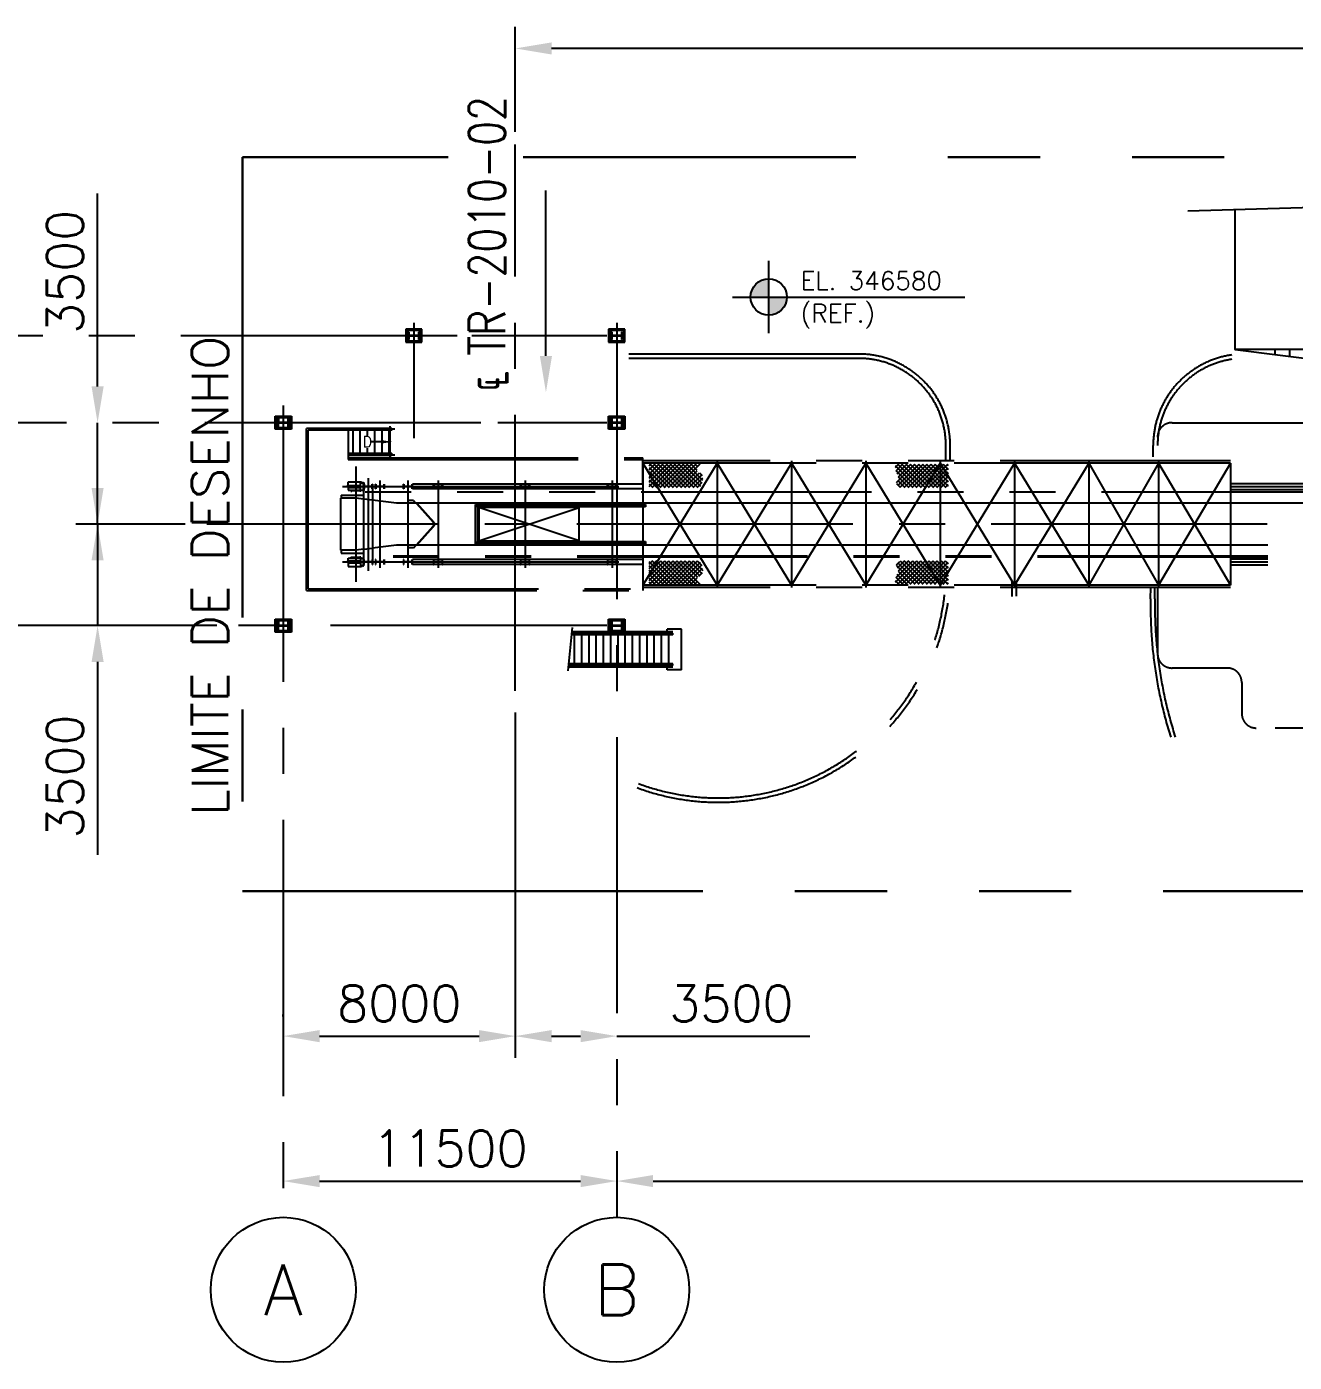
# Model space of a CAD drawing. Header units: millimetres. Extents: x 0 to 42050, y 0 to 29700.
# Drawn here: x 27053 to 31424, y 18784 to 23391 of the extents above; entities that cross this region are included whole.
import ezdxf
from ezdxf.enums import TextEntityAlignment as Align

# ---------------------------------------------------------------- set-up
doc = ezdxf.new("R2010")
doc.units = ezdxf.units.MM
doc.header["$LTSCALE"] = 50
for name, pattern in [('CENTER2', [28.575, 19.05, -3.175, 3.175, -3.175]), ('HIDDEN2', [4.7625, 3.175, -1.5875]), ('PHANTOM', [63.5, 31.75, -6.35, 6.35, -6.35, 6.35, -6.35]), ('PHANTOM2', [31.75, 15.875, -3.175, 3.175, -3.175, 3.175, -3.175])]:
    doc.linetypes.add(name, pattern=pattern)
for name, color, linetype in [('COTA', 7, 'Continuous'), ('EXISTENTE', 8, 'PHANTOM2'), ('ML1', 8, 'Continuous'), ('R140', 4, 'Continuous'), ('TC1', 8, 'CENTER2'), ('TDM', 2, 'Continuous'), ('TL3', 3, 'Continuous'), ('TR', 7, 'Continuous'), ('TR100', 3, 'Continuous'), ('TR120', 3, 'Continuous'), ('TR140', 4, 'Continuous')]:
    doc.layers.add(name, color=color, linetype=linetype)
doc.layers.add('HIDDEN', color=8, linetype='HIDDEN2', transparency=0.4)
doc.layers.add('TLM', color=1, linetype='PHANTOM', lineweight=30)
doc.styles.add('R100', font='simplex.shx', dxfattribs={"height": 25})
doc.styles.add('TR100', font='simplex.shx')
doc.styles.add('TR120', font='simplex.shx', dxfattribs={"height": 3})
doc.styles.add('TR140', font='simplex.shx', dxfattribs={"height": 3.5})
doc.dimstyles.new('SEG-S-50x500', dxfattribs={"dimscale": 50, "dimtxt": 2.5, "dimasz": 2.5, "dimexe": 1.5, "dimexo": 1.5, "dimgap": 1, "dimtad": 1, "dimdec": 0, "dimlfac": 10, "dimtxsty": 'TR100', "dimcen": 2.5, "dimclrd": 256, "dimclre": 256, "dimclrt": 3, "dimadec": 0, "dimazin": 0, "dimtfac": 1, "dimtdec": 0, "dimtmove": 0, "dimatfit": 3, "dimfxl": 0, "dimarcsym": 0})
pattern_1 = [(45, (-67578.829, -3999.764), (-7.0710678, 7.0710678), []), (135, (-67578.829, -3999.764), (-7.0710678, -7.0710678), [])]
pattern_2 = [(45, (-67259.917, -3999.764), (-7.0710678, 7.0710678), []), (135, (-67259.917, -3999.764), (-7.0710678, -7.0710678), [])]

# ---------------------------------------------------------------- blocks, each defined once
blk = doc.blocks.new('*D27')
at = {"layer": 'Defpoints', "color": 0}
for p in [(55073.2, 23112.1), (55073.2, 22749), (64552.5, 21684.8)]:
    blk.add_point(p, dxfattribs=at)
at = {"layer": 'TDM', "lineweight": -2}
for p, q in [((55073.2, 22824), (55073.2, 23187.1)), ((64552.5, 21759.8), (64552.5, 23187.1)), ((64427.5, 23112.1), (55198.2, 23112.1))]:
    blk.add_line(p, q, dxfattribs=at)
at = {"layer": 'TDM'}
for points in [[(55198.2, 23132.9), (55198.2, 23091.3), (55073.2, 23112.1)], [(64427.5, 23132.9), (64427.5, 23091.3), (64552.5, 23112.1)]]:
    blk.add_solid(points, dxfattribs=at)
at = {"layer": 'TDM', "color": 3, "insert": (59812.9, 23224.6), "char_height": 125, "attachment_point": 5, "style": 'TR100'}
blk.add_mtext('PT a PT = 94793', dxfattribs=at)
blk = doc.blocks.new('*D30')
at = {"layer": 'Defpoints', "color": 0}
for p in [(54009.6, 21471.2), (53632.7, 21121.2), (53632.7, 21121.2)]:
    blk.add_point(p, dxfattribs=at)
at = {"layer": 'TDM', "lineweight": -2}
for p, q in [((53632.7, 21596.2), (53632.7, 21721.2)), ((53934.6, 21471.2), (53557.7, 21471.2)), ((53632.7, 21471.2), (53632.7, 21121.2)), ((53632.7, 20996.2), (53632.7, 20330.8))]:
    blk.add_line(p, q, dxfattribs=at)
at = {"layer": 'TDM'}
for points in [[(53611.9, 21596.2), (53653.6, 21596.2), (53632.7, 21471.2)], [(53611.9, 20996.2), (53653.6, 20996.2), (53632.7, 21121.2)]]:
    blk.add_solid(points, dxfattribs=at)
at = {"layer": 'TDM', "color": 3, "insert": (53520.2, 20601), "char_height": 125, "attachment_point": 5, "rotation": 90, "style": 'TR100'}
blk.add_mtext('3500', dxfattribs=at)
blk = doc.blocks.new('*D31')
at = {"layer": 'Defpoints', "color": 0}
for p in [(53632.7, 21821.2), (53632.7, 21821.2), (54009.6, 21471.2)]:
    blk.add_point(p, dxfattribs=at)
at = {"layer": 'TDM', "lineweight": -2}
for p, q in [((53632.7, 21946.2), (53632.7, 22611.7)), ((53632.7, 21471.2), (53632.7, 21821.2)), ((53934.6, 21471.2), (53557.7, 21471.2)), ((53632.7, 21346.2), (53632.7, 21221.2))]:
    blk.add_line(p, q, dxfattribs=at)
at = {"layer": 'TDM'}
for points in [[(53611.9, 21946.2), (53653.6, 21946.2), (53632.7, 21821.2)], [(53611.9, 21346.2), (53653.6, 21346.2), (53632.7, 21471.2)]]:
    blk.add_solid(points, dxfattribs=at)
at = {"layer": 'TDM', "color": 3, "insert": (53520.2, 22341.5), "char_height": 125, "attachment_point": 5, "rotation": 90, "style": 'TR100'}
blk.add_mtext('3500', dxfattribs=at)
blk = doc.blocks.new('INDICACAO_EIXO')
at = {"layer": 'TL3'}
blk.add_circle((0, 0), 5, dxfattribs=at)
blk = doc.blocks.new('*D32')
at = {"layer": 'Defpoints', "color": 0}
for p in [(54273.2, 19205.4), (55423.2, 19205.4), (55423.2, 19205.4)]:
    blk.add_point(p, dxfattribs=at)
at = {"layer": 'TDM', "lineweight": -2}
blk.add_line((54398.2, 19205.4), (55298.2, 19205.4), dxfattribs=at)
at = {"layer": 'TDM'}
for points in [[(54398.2, 19226.2), (54398.2, 19184.5), (54273.2, 19205.4)], [(55298.2, 19226.2), (55298.2, 19184.5), (55423.2, 19205.4)]]:
    blk.add_solid(points, dxfattribs=at)
at = {"layer": 'TDM', "color": 3, "insert": (54848.2, 19317.9), "char_height": 125, "attachment_point": 5, "style": 'TR100'}
blk.add_mtext('11500', dxfattribs=at)
blk = doc.blocks.new('*D33')
at = {"layer": 'Defpoints', "color": 0}
for p in [(55073.2, 20896.3), (54273.2, 19698.5), (55073.2, 19705.4)]:
    blk.add_point(p, dxfattribs=at)
at = {"layer": 'TDM', "lineweight": -2}
for p, q in [((55073.2, 20821.3), (55073.2, 19630.4)), ((54273.2, 19773.5), (54273.2, 19780.4)), ((54398.2, 19705.4), (54948.2, 19705.4))]:
    blk.add_line(p, q, dxfattribs=at)
at = {"layer": 'TDM'}
for points in [[(54398.2, 19726.2), (54398.2, 19684.5), (54273.2, 19705.4)], [(54948.2, 19726.2), (54948.2, 19684.5), (55073.2, 19705.4)]]:
    blk.add_solid(points, dxfattribs=at)
at = {"layer": 'TDM', "color": 3, "insert": (54673.2, 19817.9), "char_height": 125, "attachment_point": 5, "style": 'TR100'}
blk.add_mtext('8000', dxfattribs=at)
blk = doc.blocks.new('*D34')
at = {"layer": 'Defpoints', "color": 0}
for p in [(55073.2, 20896.3), (55423.2, 19705.4), (55423.2, 19705.4)]:
    blk.add_point(p, dxfattribs=at)
at = {"layer": 'TDM', "lineweight": -2}
for p, q in [((55073.2, 20821.3), (55073.2, 19630.4)), ((55198.2, 19705.4), (55298.2, 19705.4)), ((55423.2, 19705.4), (56088.7, 19705.4))]:
    blk.add_line(p, q, dxfattribs=at)
at = {"layer": 'TDM'}
for points in [[(55198.2, 19726.2), (55198.2, 19684.5), (55073.2, 19705.4)], [(55298.2, 19726.2), (55298.2, 19684.5), (55423.2, 19705.4)]]:
    blk.add_solid(points, dxfattribs=at)
at = {"layer": 'TDM', "color": 3, "insert": (55818.4, 19817.9), "char_height": 125, "attachment_point": 5, "style": 'TR100'}
blk.add_mtext('3500', dxfattribs=at)
blk = doc.blocks.new('*D42')
at = {"layer": 'Defpoints', "color": 0}
for p in [(55423.2, 19205.4), (63762.5, 19205.4), (63762.5, 19205.4)]:
    blk.add_point(p, dxfattribs=at)
at = {"layer": 'TDM', "lineweight": -2}
blk.add_line((55548.2, 19205.4), (63637.5, 19205.4), dxfattribs=at)
at = {"layer": 'TDM'}
for points in [[(55548.2, 19226.2), (55548.2, 19184.5), (55423.2, 19205.4)], [(63637.5, 19226.2), (63637.5, 19184.5), (63762.5, 19205.4)]]:
    blk.add_solid(points, dxfattribs=at)
at = {"layer": 'TDM', "color": 3, "insert": (59592.9, 19317.9), "char_height": 125, "attachment_point": 5, "style": 'TR100'}
blk.add_mtext('83393', dxfattribs=at)
blk = doc.blocks.new('A$C8ff1fb60')
at = {"layer": 'HIDDEN'}
h = blk.add_hatch(dxfattribs=at)
h.set_pattern_fill('ANSI37', color=256, scale=80, style=0)
h.set_pattern_definition(pattern_2)
edge = h.paths.add_edge_path()
edge.add_line((-7549.83, 1929.94), (-7549.83, 1849.94))
edge.add_line((-7549.83, 1849.94), (-7374.32, 1849.94))
edge.add_spline(control_points=[(-7374.32, 1849.94), (-7370.78, 1857.62), (-7364.58, 1871.04), (-7363.67, 1896.35), (-7393.75, 1907.95), (-7378.97, 1922.49), (-7371.39, 1929.94)], knot_values=[0, 0, 0, 0, 256.4775831, 448.4041649, 681.864493, 927.503158, 927.503158, 927.503158, 927.503158], degree=3, periodic=0)
edge.add_line((-7371.39, 1929.94), (-7549.83, 1929.94))
h = blk.add_hatch(dxfattribs=at)
h.set_pattern_fill('ANSI37', color=256, scale=80, style=0)
h.set_pattern_definition(pattern_1)
edge = h.paths.add_edge_path()
edge.add_line((-6517.99, 1849.94), (-6517.99, 1929.94))
edge.add_line((-6517.99, 1929.94), (-6701.13, 1929.94))
edge.add_spline(control_points=[(-6701.13, 1929.94), (-6700.11, 1918.71), (-6698.6, 1902.24), (-6685.28, 1880.76), (-6703.16, 1862.85), (-6689.22, 1854.45), (-6681.73, 1849.94)], knot_values=[0, 0, 0, 0, 340.7472159, 499.9375136, 679.9922539, 889.0417282, 889.0417282, 889.0417282, 889.0417282], degree=3, periodic=0)
edge.add_line((-6681.73, 1849.94), (-6517.99, 1849.94))
h = blk.add_hatch(dxfattribs=at)
h.set_pattern_fill('ANSI37', color=256, scale=80, style=0)
h.set_pattern_definition(pattern_2)
edge = h.paths.add_edge_path()
edge.add_line((-7549.83, 1517.14), (-7549.83, 1597.14))
edge.add_line((-7549.83, 1597.14), (-7374.32, 1597.14))
edge.add_spline(control_points=[(-7374.32, 1597.14), (-7370.78, 1589.46), (-7364.58, 1576.04), (-7363.67, 1550.72), (-7393.75, 1539.12), (-7378.97, 1524.59), (-7371.39, 1517.14)], knot_values=[0, 0, 0, 0, 256.4775831, 448.4041649, 681.864493, 927.503158, 927.503158, 927.503158, 927.503158], degree=3, periodic=0)
edge.add_line((-7371.39, 1517.14), (-7549.83, 1517.14))
h = blk.add_hatch(dxfattribs=at)
h.set_pattern_fill('ANSI37', color=256, scale=80, style=0)
h.set_pattern_definition(pattern_1)
edge = h.paths.add_edge_path()
edge.add_line((-6517.99, 1517.14), (-6701.13, 1517.14))
edge.add_spline(control_points=[(-6701.13, 1517.14), (-6700.11, 1528.36), (-6698.6, 1544.84), (-6685.28, 1566.31), (-6703.16, 1584.23), (-6689.22, 1592.63), (-6681.73, 1597.14)], knot_values=[0, 0, 0, 0, 340.7472159, 499.9375136, 679.9922539, 889.0417282, 889.0417282, 889.0417282, 889.0417282], degree=3, periodic=0)
edge.add_line((-6681.73, 1597.14), (-6517.99, 1597.14))
edge.add_line((-6517.99, 1597.14), (-6517.99, 1517.14))
at = {"layer": 'TDM'}
h = blk.add_hatch(color=256, dxfattribs=at)
h.paths.add_polyline_path([(-7137.31, 2569.6, 0.4142136), (-7199.81, 2507.1), (-7137.31, 2507.1)])
h.paths.add_polyline_path([(-7074.81, 2507.1), (-7137.31, 2507.1), (-7137.31, 2444.6, 0.4142136)])
for p, q in [((-5545.15, 1853.54), (-4782.03, 1853.54)), ((-5545.15, 1593.54), (-5416.51, 1593.54)), ((-7814.82, 1367.28), (-7830.23, 1217.27))]:
    blk.add_line(p, q)
at = {"layer": 'COTA'}
blk.add_line((-8467.33, 2007.53), (-8508.16, 2007.53), dxfattribs=at)
blk.add_solid([(-8467.33, 2012.74), (-8467.33, 2002.32), (-8436.08, 2007.53)], dxfattribs=at)
at = {"layer": 'EXISTENTE'}
for p, q in [((-5691.85, 2804.62), (-4786, 2831.51)), ((-5528.81, 2326.47), (-5528.81, 2809.46)), ((-8384.29, 2391.04), (-8389.29, 2396.04)), ((-8333.29, 2396.04), (-8338.29, 2391.04)), ((-7684.29, 2391.04), (-7689.29, 2396.04)), ((-7633.29, 2396.04), (-7638.29, 2391.04)), ((-8384.29, 2356.04), (-8389.29, 2351.04)), ((-8333.29, 2351.04), (-8338.29, 2356.04)), ((-7684.29, 2356.04), (-7689.29, 2351.04)), ((-7633.29, 2351.04), (-7638.29, 2356.04)), ((-6826.42, 2310.35), (-7661.42, 2310.35)), ((-4737.28, 2326.47), (-5543.81, 2326.47)), ((-5528.81, 2326.47), (-4738.82, 2226.47)), ((-5391.74, 2326.47), (-5391.74, 2309.12)), ((-5341.74, 2326.47), (-5341.74, 2302.79)), ((-6826.42, 2295.35), (-7661.42, 2295.35)), ((-8839.29, 2096.04), (-8834.29, 2091.04)), ((-8788.29, 2091.04), (-8783.29, 2096.04)), ((-7689.29, 2096.04), (-7684.29, 2091.04)), ((-7638.29, 2091.04), (-7633.29, 2096.04)), ((-5746.46, 2073.54), (-4596.42, 2073.54)), ((-8839.29, 2051.04), (-8834.29, 2056.04)), ((-8788.29, 2056.04), (-8783.29, 2051.04)), ((-8436.84, 2053.27), (-8731.23, 2053.27)), ((-8731.23, 1495.29), (-8731.23, 2053.27)), ((-8436.84, 2047.53), (-8725.51, 2047.53)), ((-8725.51, 1501.01), (-8725.51, 2047.53)), ((-8587.76, 2047.53), (-8587.76, 1946.07)), ((-8570.85, 1967.53), (-8570.85, 2047.53)), ((-8545.85, 1967.53), (-8545.85, 2047.53)), ((-8520.85, 2029.68), (-8520.85, 2047.53)), ((-8495.85, 1967.53), (-8495.85, 2047.53)), ((-8470.85, 1967.53), (-8470.85, 2047.53)), ((-8445.85, 1967.53), (-8445.85, 2047.53)), ((-8436.84, 2053.27), (-8436.84, 2047.53)), ((-7689.29, 2051.04), (-7684.29, 2056.04)), ((-7638.29, 2056.04), (-7633.29, 2051.04)), ((-8520.85, 1967.53), (-8520.85, 1985.92)), ((-6526.42, 1941.76), (-6526.42, 1995.35)), ((-6511.42, 1941.76), (-6511.42, 1995.35)), ((-5811.42, 1955.51), (-5811.42, 1995.35)), ((-8436.84, 1967.53), (-8587.76, 1967.53)), ((-8436.84, 1961.79), (-8587.76, 1961.79)), ((-8587.76, 1961.79), (-8436.84, 1961.79)), ((-8587.76, 1951.79), (-7571.85, 1951.79)), ((-8587.76, 1946.07), (-7571.85, 1946.07)), ((-8436.84, 1967.53), (-8436.84, 1961.79)), ((-7571.85, 1862.09), (-7571.85, 1951.79)), ((-5545.15, 1941.76), (-7571.85, 1941.76)), ((-7571.85, 1933.54), (-7571.85, 1513.54)), ((-5545.15, 1933.54), (-5545.15, 1513.54)), ((-8590.3, 1850.43), (-8590.3, 1856.65)), ((-8589.95, 1857), (-8544.98, 1857)), ((-8589.95, 1850.08), (-8544.98, 1850.08)), ((-8587.98, 1857.34), (-8587.98, 1868.92)), ((-8587.98, 1849.73), (-8587.98, 1840.86)), ((-8587.64, 1869.26), (-8541.78, 1869.26)), ((-8544.98, 1866.57), (-8534.98, 1866.57)), ((-8544.98, 1840.51), (-8544.98, 1866.57)), ((-8541.78, 1869.26), (-8539.18, 1866.57)), ((-8534.98, 1867.57), (-8533.8, 1867.57)), ((-8534.98, 1839.5), (-8534.98, 1867.57)), ((-8534.98, 1866.57), (-8534.98, 1840.5)), ((-8533.8, 1867.57), (-8533.8, 1839.5)), ((-8533.8, 1584.99), (-8533.8, 1862.09)), ((-8533.8, 1862.09), (-8532.82, 1862.09)), ((-8532.82, 1844.99), (-8533.8, 1844.99)), ((-8532.82, 1862.09), (-8532.82, 1855.1)), ((-8532.82, 1851.97), (-8532.82, 1844.99)), ((-8531.6, 1853.88), (-8505.5, 1853.88)), ((-8505.5, 1853.19), (-8531.6, 1853.19)), ((-8504.28, 1855.1), (-8504.28, 1862.09)), ((-8504.28, 1862.09), (-8503.3, 1862.09)), ((-8504.28, 1844.99), (-8504.28, 1851.97)), ((-8503.3, 1844.99), (-8504.28, 1844.99)), ((-8503.3, 1862.09), (-8503.3, 1584.99)), ((-7571.85, 1862.09), (-8503.3, 1862.09)), ((-7571.85, 1844.99), (-8503.3, 1844.99)), ((-8493.43, 1844.99), (-8493.43, 1862.09)), ((-8493.43, 1862.09), (-8492.45, 1862.09)), ((-8492.45, 1844.99), (-8493.43, 1844.99)), ((-8492.45, 1862.09), (-8492.45, 1855.1)), ((-8492.45, 1851.97), (-8492.45, 1844.99)), ((-8491.23, 1853.88), (-8465.13, 1853.88)), ((-8465.13, 1853.19), (-8491.23, 1853.19)), ((-8463.91, 1855.1), (-8463.91, 1862.09)), ((-8463.91, 1862.09), (-8462.93, 1862.09)), ((-8463.91, 1844.99), (-8463.91, 1851.97)), ((-8462.93, 1844.99), (-8463.91, 1844.99)), ((-8462.93, 1862.09), (-8462.93, 1844.99)), ((-8396.83, 1844.99), (-8396.83, 1862.09)), ((-8396.83, 1862.09), (-8395.85, 1862.09)), ((-8395.85, 1844.99), (-8396.83, 1844.99)), ((-8395.85, 1862.09), (-8395.85, 1855.1)), ((-8395.85, 1851.97), (-8395.85, 1844.99)), ((-8394.63, 1853.88), (-8368.53, 1853.88)), ((-8368.53, 1853.19), (-8394.63, 1853.19)), ((-8367.31, 1855.1), (-8367.31, 1862.09)), ((-8367.31, 1862.09), (-8366.33, 1862.09)), ((-8367.31, 1844.99), (-8367.31, 1851.97)), ((-8366.33, 1844.99), (-8367.31, 1844.99)), ((-8366.33, 1862.09), (-8366.33, 1844.99)), ((-8292.86, 1844.99), (-8292.86, 1862.09)), ((-8292.86, 1862.09), (-8291.88, 1862.09)), ((-8291.88, 1844.99), (-8292.86, 1844.99)), ((-8291.88, 1862.09), (-8291.88, 1855.1)), ((-8291.88, 1851.97), (-8291.88, 1844.99)), ((-8290.66, 1853.88), (-8264.56, 1853.88)), ((-8264.56, 1853.19), (-8290.66, 1853.19)), ((-8263.34, 1855.1), (-8263.34, 1862.09)), ((-8263.34, 1862.09), (-8262.36, 1862.09)), ((-8263.34, 1844.99), (-8263.34, 1851.97)), ((-8262.36, 1844.99), (-8263.34, 1844.99)), ((-8262.36, 1862.09), (-8262.36, 1844.99)), ((-7992.86, 1844.99), (-7992.86, 1862.09)), ((-7992.86, 1862.09), (-7991.88, 1862.09)), ((-7991.88, 1844.99), (-7992.86, 1844.99)), ((-7991.88, 1862.09), (-7991.88, 1855.1)), ((-7991.88, 1851.97), (-7991.88, 1844.99)), ((-7990.66, 1853.88), (-7964.56, 1853.88)), ((-7964.56, 1853.19), (-7990.66, 1853.19)), ((-7963.34, 1855.1), (-7963.34, 1862.09)), ((-7963.34, 1862.09), (-7962.36, 1862.09)), ((-7963.34, 1844.99), (-7963.34, 1851.97)), ((-7962.36, 1844.99), (-7963.34, 1844.99)), ((-7962.36, 1862.09), (-7962.36, 1844.99)), ((-7692.85, 1844.99), (-7692.85, 1862.09)), ((-7692.85, 1862.09), (-7691.87, 1862.09)), ((-7691.87, 1844.99), (-7692.85, 1844.99)), ((-7691.87, 1862.09), (-7691.87, 1855.1)), ((-7691.87, 1851.97), (-7691.87, 1844.99)), ((-7690.65, 1853.88), (-7664.55, 1853.88)), ((-7664.55, 1853.19), (-7690.65, 1853.19)), ((-7663.33, 1855.1), (-7663.33, 1862.09)), ((-7663.33, 1862.09), (-7662.35, 1862.09)), ((-7663.33, 1844.99), (-7663.33, 1851.97)), ((-7662.35, 1844.99), (-7663.33, 1844.99)), ((-7662.35, 1862.09), (-7662.35, 1844.99)), ((-7571.85, 1862.09), (-7571.85, 1844.99)), ((-5545.15, 1863.54), (-4782.03, 1863.54)), ((-5545.15, 1843.54), (-4782.03, 1843.54)), ((-8612.28, 1823.54), (-8533.8, 1823.54)), ((-8612.28, 1823.54), (-8612.28, 1813.37)), ((-8587.64, 1840.51), (-8578.46, 1840.51)), ((-8578.28, 1840.65), (-8578.15, 1840.51)), ((-8577.25, 1840.11), (-8578.28, 1840.11)), ((-8578.28, 1840.11), (-8578.28, 1838.05)), ((-8578.28, 1838.05), (-8578.15, 1837.91)), ((-8578.15, 1840.51), (-8543.82, 1840.51)), ((-8578.15, 1837.91), (-8574.62, 1837.91)), ((-8577.25, 1840.11), (-8577.25, 1838.83)), ((-8575.86, 1838.83), (-8577.25, 1838.83)), ((-8574.83, 1840.11), (-8575.86, 1840.11)), ((-8575.86, 1838.83), (-8575.86, 1840.11)), ((-8574.83, 1838.83), (-8574.83, 1840.11)), ((-8574.48, 1838.83), (-8574.83, 1838.83)), ((-8574.48, 1840.37), (-8574.62, 1840.51)), ((-8574.48, 1837.77), (-8574.62, 1837.91)), ((-8574.48, 1838.69), (-8574.48, 1840.37)), ((-8574.34, 1838.55), (-8574.48, 1838.69)), ((-8547.62, 1838.55), (-8574.34, 1838.55)), ((-8547.62, 1838.55), (-8547.48, 1838.69)), ((-8547.48, 1840.37), (-8547.34, 1840.51)), ((-8547.48, 1838.69), (-8547.48, 1840.37)), ((-8547.48, 1838.83), (-8547.14, 1838.83)), ((-8547.48, 1837.77), (-8547.34, 1837.91)), ((-8543.82, 1837.91), (-8547.34, 1837.91)), ((-8547.14, 1838.83), (-8547.14, 1840.11)), ((-8547.14, 1840.11), (-8546.1, 1840.11)), ((-8546.1, 1838.83), (-8546.1, 1840.11)), ((-8546.1, 1838.83), (-8544.71, 1838.83)), ((-8544.71, 1840.11), (-8544.71, 1838.83)), ((-8544.71, 1840.11), (-8543.68, 1840.11)), ((-8543.68, 1840.65), (-8543.82, 1840.51)), ((-8543.68, 1838.05), (-8543.82, 1837.91)), ((-8543.68, 1840.11), (-8543.68, 1838.05)), ((-8543.5, 1840.5), (-8534.98, 1840.5)), ((-8533.8, 1839.5), (-8534.98, 1839.5)), ((1154.54, 1834.04), (-8528.49, 1834.04)), ((-8148.95, 1791.14), (-8141.35, 1783.54)), ((-8148.95, 1655.94), (-8141.35, 1663.54)), ((-8612.28, 1633.71), (-8612.28, 1623.54)), ((-8612.28, 1623.54), (-8533.8, 1623.54)), ((-5416.51, 1613.04), (-8528.49, 1613.04)), ((-8590.3, 1596.65), (-8590.3, 1590.43)), ((-8589.95, 1597), (-8544.98, 1597)), ((-8589.95, 1590.08), (-8544.98, 1590.08)), ((-8587.98, 1597.34), (-8587.98, 1606.22)), ((-8587.98, 1589.73), (-8587.98, 1578.16)), ((-8587.64, 1606.56), (-8578.46, 1606.56)), ((-8587.64, 1577.81), (-8541.78, 1577.81)), ((-8578.29, 1609.03), (-8578.15, 1609.17)), ((-8578.29, 1606.96), (-8578.29, 1609.03)), ((-8577.25, 1606.96), (-8578.29, 1606.96)), ((-8578.29, 1606.43), (-8578.15, 1606.56)), ((-8578.15, 1609.17), (-8574.62, 1609.17)), ((-8578.15, 1606.56), (-8543.82, 1606.56)), ((-8575.86, 1608.25), (-8577.25, 1608.25)), ((-8577.25, 1606.96), (-8577.25, 1608.25)), ((-8575.86, 1608.25), (-8575.86, 1606.96)), ((-8574.83, 1606.96), (-8575.86, 1606.96)), ((-8574.83, 1608.25), (-8574.83, 1606.96)), ((-8574.48, 1608.25), (-8574.83, 1608.25)), ((-8574.48, 1609.31), (-8574.62, 1609.17)), ((-8574.48, 1606.7), (-8574.62, 1606.56)), ((-8574.34, 1608.53), (-8574.48, 1608.39)), ((-8574.48, 1608.39), (-8574.48, 1606.7)), ((-8547.62, 1608.53), (-8574.34, 1608.53)), ((-8547.62, 1608.53), (-8547.48, 1608.39)), ((-8547.48, 1609.31), (-8547.34, 1609.17)), ((-8547.48, 1608.39), (-8547.48, 1606.7)), ((-8547.48, 1608.25), (-8547.14, 1608.25)), ((-8547.48, 1606.7), (-8547.34, 1606.56)), ((-8543.82, 1609.17), (-8547.34, 1609.17)), ((-8547.14, 1608.25), (-8547.14, 1606.96)), ((-8547.14, 1606.96), (-8546.1, 1606.96)), ((-8546.1, 1608.25), (-8544.71, 1608.25)), ((-8546.1, 1608.25), (-8546.1, 1606.96)), ((-8544.98, 1606.56), (-8544.98, 1580.5)), ((-8544.98, 1580.5), (-8534.98, 1580.5)), ((-8544.71, 1606.96), (-8544.71, 1608.25)), ((-8544.71, 1606.96), (-8543.68, 1606.96)), ((-8543.68, 1609.03), (-8543.82, 1609.17)), ((-8543.68, 1606.43), (-8543.82, 1606.56)), ((-8543.68, 1606.96), (-8543.68, 1609.03)), ((-8543.5, 1606.57), (-8534.98, 1606.57)), ((-8541.78, 1577.81), (-8539.18, 1580.5)), ((-8534.98, 1607.57), (-8534.98, 1579.5)), ((-8533.8, 1607.57), (-8534.98, 1607.57)), ((-8534.98, 1580.5), (-8534.98, 1606.57)), ((-8534.98, 1579.5), (-8533.8, 1579.5)), ((-8533.8, 1579.5), (-8533.8, 1607.57)), ((-8532.82, 1602.09), (-8533.8, 1602.09)), ((-8533.8, 1584.99), (-8532.82, 1584.99)), ((-8532.82, 1595.1), (-8532.82, 1602.09)), ((-8532.82, 1584.99), (-8532.82, 1591.97)), ((-8505.5, 1593.88), (-8531.6, 1593.88)), ((-8531.6, 1593.19), (-8505.5, 1593.19)), ((-5416.51, 1609.54), (-8528.49, 1609.54)), ((-8503.3, 1602.09), (-8504.28, 1602.09)), ((-8504.28, 1602.09), (-8504.28, 1595.1)), ((-8504.28, 1591.97), (-8504.28, 1584.99)), ((-8504.28, 1584.99), (-8503.3, 1584.99)), ((-7571.85, 1602.09), (-8503.3, 1602.09)), ((-7571.85, 1584.99), (-8503.3, 1584.99)), ((-8492.45, 1602.09), (-8493.43, 1602.09)), ((-8493.43, 1602.09), (-8493.43, 1584.99)), ((-8493.43, 1584.99), (-8492.45, 1584.99)), ((-8492.45, 1595.1), (-8492.45, 1602.09)), ((-8492.45, 1584.99), (-8492.45, 1591.97)), ((-8465.13, 1593.88), (-8491.23, 1593.88)), ((-8491.23, 1593.19), (-8465.13, 1593.19)), ((-8462.93, 1602.09), (-8463.91, 1602.09)), ((-8463.91, 1602.09), (-8463.91, 1595.1)), ((-8463.91, 1591.97), (-8463.91, 1584.99)), ((-8463.91, 1584.99), (-8462.93, 1584.99)), ((-8462.93, 1584.99), (-8462.93, 1602.09)), ((-8395.85, 1602.09), (-8396.83, 1602.09)), ((-8396.83, 1602.09), (-8396.83, 1584.99)), ((-8396.83, 1584.99), (-8395.85, 1584.99)), ((-8395.85, 1595.1), (-8395.85, 1602.09)), ((-8395.85, 1584.99), (-8395.85, 1591.97)), ((-8368.53, 1593.88), (-8394.63, 1593.88)), ((-8394.63, 1593.19), (-8368.53, 1593.19)), ((-8366.33, 1602.09), (-8367.31, 1602.09)), ((-8367.31, 1602.09), (-8367.31, 1595.1)), ((-8367.31, 1591.97), (-8367.31, 1584.99)), ((-8367.31, 1584.99), (-8366.33, 1584.99)), ((-8366.33, 1584.99), (-8366.33, 1602.09)), ((-8291.88, 1602.09), (-8292.86, 1602.09)), ((-8292.86, 1602.09), (-8292.86, 1584.99)), ((-8292.86, 1584.99), (-8291.88, 1584.99)), ((-8291.88, 1595.1), (-8291.88, 1602.09)), ((-8291.88, 1584.99), (-8291.88, 1591.97)), ((-8264.56, 1593.88), (-8290.66, 1593.88)), ((-8290.66, 1593.19), (-8264.56, 1593.19)), ((-8262.36, 1602.09), (-8263.34, 1602.09)), ((-8263.34, 1602.09), (-8263.34, 1595.1)), ((-8263.34, 1591.97), (-8263.34, 1584.99)), ((-8263.34, 1584.99), (-8262.36, 1584.99)), ((-8262.36, 1584.99), (-8262.36, 1602.09)), ((-7991.88, 1602.09), (-7992.86, 1602.09)), ((-7992.86, 1602.09), (-7992.86, 1584.99)), ((-7992.86, 1584.99), (-7991.88, 1584.99)), ((-7991.88, 1595.1), (-7991.88, 1602.09)), ((-7991.88, 1584.99), (-7991.88, 1591.97)), ((-7964.56, 1593.88), (-7990.66, 1593.88)), ((-7990.66, 1593.19), (-7964.56, 1593.19)), ((-7962.36, 1602.09), (-7963.34, 1602.09)), ((-7963.34, 1602.09), (-7963.34, 1595.1)), ((-7963.34, 1591.97), (-7963.34, 1584.99)), ((-7963.34, 1584.99), (-7962.36, 1584.99)), ((-7962.36, 1584.99), (-7962.36, 1602.09)), ((-7691.87, 1602.09), (-7692.85, 1602.09)), ((-7692.85, 1602.09), (-7692.85, 1584.99)), ((-7692.85, 1584.99), (-7691.87, 1584.99)), ((-7691.87, 1595.1), (-7691.87, 1602.09)), ((-7691.87, 1584.99), (-7691.87, 1591.97)), ((-7664.55, 1593.88), (-7690.65, 1593.88)), ((-7690.65, 1593.19), (-7664.55, 1593.19)), ((-7662.35, 1602.09), (-7663.33, 1602.09)), ((-7663.33, 1602.09), (-7663.33, 1595.1)), ((-7663.33, 1591.97), (-7663.33, 1584.99)), ((-7663.33, 1584.99), (-7662.35, 1584.99)), ((-7662.35, 1584.99), (-7662.35, 1602.09)), ((-7571.85, 1602.09), (-7571.85, 1584.99)), ((-7571.85, 1584.99), (-7571.85, 1495.29)), ((-5545.15, 1603.54), (-5416.51, 1603.54)), ((-5545.15, 1583.54), (-5416.51, 1583.54)), ((-6297.38, 1474.6), (-6297.69, 1525.25)), ((-6282.38, 1474.69), (-6282.69, 1525.34)), ((-8731.23, 1495.29), (-7571.85, 1495.29)), ((-8725.51, 1501.01), (-7571.85, 1501.01)), ((-5545.15, 1505.33), (-7571.85, 1505.33)), ((-5820.38, 1465.89), (-5819.71, 1505.33)), ((-5805.38, 1465.64), (-5805.38, 1505.33)), ((-5796.46, 1505.33), (-5796.46, 1277.38)), ((-8839.29, 1396.04), (-8834.29, 1391.04)), ((-8788.29, 1391.04), (-8783.29, 1396.04)), ((-7689.29, 1396.04), (-7684.29, 1391.04)), ((-7638.29, 1391.04), (-7633.29, 1396.04)), ((-8839.29, 1351.04), (-8834.29, 1356.04)), ((-8788.29, 1356.04), (-8783.29, 1351.04)), ((-7468.25, 1341.44), (-7817.47, 1341.44)), ((-7468.25, 1347.14), (-7816.89, 1347.14)), ((-7806.94, 1241.44), (-7806.94, 1341.44)), ((-7781.94, 1241.44), (-7781.94, 1341.44)), ((-7756.94, 1241.44), (-7756.94, 1341.44)), ((-7731.94, 1241.44), (-7731.94, 1341.44)), ((-7706.94, 1241.44), (-7706.94, 1341.44)), ((-7689.29, 1351.04), (-7684.29, 1356.04)), ((-7681.94, 1241.44), (-7681.94, 1341.44)), ((-7656.94, 1241.44), (-7656.94, 1341.44)), ((-7638.29, 1356.04), (-7633.29, 1351.04)), ((-7631.94, 1241.44), (-7631.94, 1341.44)), ((-7606.94, 1241.44), (-7606.94, 1341.44)), ((-7581.94, 1241.44), (-7581.94, 1341.44)), ((-7556.94, 1241.44), (-7556.94, 1341.44)), ((-7531.94, 1241.44), (-7531.94, 1341.44)), ((-7506.94, 1241.44), (-7506.94, 1341.44)), ((-7437.91, 1361.44), (-7487.91, 1361.44)), ((-7487.91, 1347.14), (-7487.91, 1361.44)), ((-7481.94, 1241.44), (-7481.94, 1341.44)), ((-7468.25, 1341.44), (-7468.25, 1347.14)), ((-7437.91, 1221.44), (-7437.91, 1361.44)), ((-7468.25, 1235.74), (-7828.33, 1235.74)), ((-7468.25, 1241.44), (-7827.75, 1241.44)), ((-7487.91, 1221.44), (-7487.91, 1235.74)), ((-7437.91, 1221.44), (-7487.91, 1221.44)), ((-7468.25, 1235.74), (-7468.25, 1241.44)), ((-5555.88, 1227.38), (-5746.46, 1227.38)), ((-5505.88, 1177.38), (-5505.88, 1070.4)), ((-4596.42, 1020.4), (-5455.88, 1020.4))]:
    blk.add_line(p, q, dxfattribs=at)
for points in [[(-8389.29, 2351.04), (-8333.29, 2351.04), (-8333.29, 2396.04), (-8389.29, 2396.04), (-8389.29, 2351.04)], [(-7689.29, 2351.04), (-7633.29, 2351.04), (-7633.29, 2396.04), (-7689.29, 2396.04), (-7689.29, 2351.04)], [(-8384.29, 2391.04), (-8384.29, 2356.04), (-8338.29, 2356.04), (-8338.29, 2391.04), (-8384.29, 2391.04)], [(-7684.29, 2391.04), (-7684.29, 2356.04), (-7638.29, 2356.04), (-7638.29, 2391.04), (-7684.29, 2391.04)], [(-8783.29, 2051.04), (-8839.29, 2051.04), (-8839.29, 2096.04), (-8783.29, 2096.04), (-8783.29, 2051.04)], [(-8788.29, 2056.04), (-8834.29, 2056.04), (-8834.29, 2091.04), (-8788.29, 2091.04), (-8788.29, 2056.04)], [(-7633.29, 2051.04), (-7689.29, 2051.04), (-7689.29, 2096.04), (-7633.29, 2096.04), (-7633.29, 2051.04)], [(-7638.29, 2056.04), (-7684.29, 2056.04), (-7684.29, 2091.04), (-7638.29, 2091.04), (-7638.29, 2056.04)], [(-8783.29, 1351.04), (-8839.29, 1351.04), (-8839.29, 1396.04), (-8783.29, 1396.04), (-8783.29, 1351.04)], [(-8788.29, 1356.04), (-8834.29, 1356.04), (-8834.29, 1391.04), (-8788.29, 1391.04), (-8788.29, 1356.04)], [(-7633.29, 1351.04), (-7689.29, 1351.04), (-7689.29, 1396.04), (-7633.29, 1396.04), (-7633.29, 1351.04)], [(-7638.29, 1356.04), (-7684.29, 1356.04), (-7684.29, 1391.04), (-7638.29, 1391.04), (-7638.29, 1356.04)]]:
    blk.add_lwpolyline(points, dxfattribs=at)
for points in [[(-8343.29, 2386.34), (-8345.28, 2386.34), (-8345.28, 2375.71, -0.4142136), (-8346.88, 2374.11), (-8375.69, 2374.11, -0.4142136), (-8377.29, 2375.71), (-8377.29, 2386.34), (-8379.29, 2386.34), (-8379.29, 2360.74), (-8377.3, 2360.74), (-8377.3, 2371.37, -0.4142136), (-8375.7, 2372.97), (-8346.88, 2372.97, -0.4142136), (-8345.28, 2371.37), (-8345.28, 2360.74), (-8343.29, 2360.74)], [(-7643.29, 2386.34), (-7645.28, 2386.34), (-7645.28, 2375.71, -0.4142136), (-7646.88, 2374.11), (-7675.69, 2374.11, -0.4142136), (-7677.29, 2375.71), (-7677.29, 2386.34), (-7679.29, 2386.34), (-7679.29, 2360.74), (-7677.3, 2360.74), (-7677.3, 2371.37, -0.4142136), (-7675.7, 2372.97), (-7646.88, 2372.97, -0.4142136), (-7645.28, 2371.37), (-7645.28, 2360.74), (-7643.29, 2360.74)], [(-8793.29, 2086.34), (-8795.28, 2086.34), (-8795.28, 2075.71, -0.4142136), (-8796.88, 2074.11), (-8825.69, 2074.11, -0.4142136), (-8827.29, 2075.71), (-8827.29, 2086.34), (-8829.29, 2086.34), (-8829.29, 2060.74), (-8827.3, 2060.74), (-8827.3, 2071.37, -0.4142136), (-8825.7, 2072.97), (-8796.88, 2072.97, -0.4142136), (-8795.28, 2071.37), (-8795.28, 2060.74), (-8793.29, 2060.74)], [(-7643.29, 2086.34), (-7645.28, 2086.34), (-7645.28, 2075.71, -0.4142136), (-7646.88, 2074.11), (-7675.69, 2074.11, -0.4142136), (-7677.29, 2075.71), (-7677.29, 2086.34), (-7679.29, 2086.34), (-7679.29, 2060.74), (-7677.3, 2060.74), (-7677.3, 2071.37, -0.4142136), (-7675.7, 2072.97), (-7646.88, 2072.97, -0.4142136), (-7645.28, 2071.37), (-7645.28, 2060.74), (-7643.29, 2060.74)], [(-8793.29, 1386.34), (-8795.28, 1386.34), (-8795.28, 1375.71, -0.4142136), (-8796.88, 1374.11), (-8825.69, 1374.11, -0.4142136), (-8827.29, 1375.71), (-8827.29, 1386.34), (-8829.29, 1386.34), (-8829.29, 1360.74), (-8827.3, 1360.74), (-8827.3, 1371.37, -0.4142136), (-8825.7, 1372.97), (-8796.88, 1372.97, -0.4142136), (-8795.28, 1371.37), (-8795.28, 1360.74), (-8793.29, 1360.74)], [(-7643.29, 1386.34), (-7645.28, 1386.34), (-7645.28, 1375.71, -0.4142136), (-7646.88, 1374.11), (-7675.69, 1374.11, -0.4142136), (-7677.29, 1375.71), (-7677.29, 1386.34), (-7679.29, 1386.34), (-7679.29, 1360.74), (-7677.3, 1360.74), (-7677.3, 1371.37, -0.4142136), (-7675.7, 1372.97), (-7646.88, 1372.97, -0.4142136), (-7645.28, 1371.37), (-7645.28, 1360.74), (-7643.29, 1360.74)]]:
    blk.add_lwpolyline(points, format="xyb", close=True, dxfattribs=at)
for points in [[(-8148.95, 1655.94), (-8148.95, 1791.14), (-7561.73, 1791.14), (-7561.73, 1783.54), (-8141.35, 1783.54), (-8141.35, 1663.54), (-7561.73, 1663.54), (-7561.73, 1655.94)], [(-7791.43, 1781.54), (-8136.73, 1781.54), (-8136.73, 1665.54), (-7791.43, 1665.54)]]:
    blk.add_lwpolyline(points, close=True, dxfattribs=at)
for centre in [(-8442.39, 2052.53), (-8442.39, 1962.53)]:
    blk.add_circle(centre, 2, dxfattribs=at)
for centre, radius, start, end in [((-6826.42, 1995.35), 315, 0, 90), ((-5496.42, 1995.35), 315, 97.98799, 180), ((-6826.42, 1995.35), 300, 0, 90), ((-5496.42, 1995.35), 300, 98.39021, 180), ((-5746.46, 2023.54), 50, 90, 180), ((-8589.95, 1856.65), 0.346, 89.99997, 179.99997), ((-8589.95, 1850.43), 0.346, 179.99997, 269.99997), ((-8588.33, 1857.34), 0.346, 269.99997, 359.99997), ((-8588.33, 1849.73), 0.346, 359.99997, 89.99997), ((-8587.64, 1868.92), 0.346, 89.99997, 179.99997), ((-8531.6, 1855.1), 1.22, 179.99997, 269.99997), ((-8531.6, 1851.97), 1.22, 89.99997, 179.99997), ((-8505.5, 1855.1), 1.22, 269.99997, 359.99997), ((-8505.5, 1851.97), 1.22, 359.99997, 89.99997), ((-8491.23, 1855.1), 1.22, 179.99997, 269.99997), ((-8491.23, 1851.97), 1.22, 89.99997, 179.99997), ((-8465.13, 1855.1), 1.22, 269.99997, 359.99997), ((-8465.13, 1851.97), 1.22, 359.99997, 89.99997), ((-8394.63, 1855.1), 1.22, 179.99997, 269.99997), ((-8394.63, 1851.97), 1.22, 89.99997, 179.99997), ((-8368.53, 1855.1), 1.22, 269.99997, 359.99997), ((-8368.53, 1851.97), 1.22, 359.99997, 89.99997), ((-8290.66, 1855.1), 1.22, 179.99997, 269.99997), ((-8290.66, 1851.97), 1.22, 89.99997, 179.99997), ((-8264.56, 1855.1), 1.22, 269.99997, 359.99997), ((-8264.56, 1851.97), 1.22, 359.99997, 89.99997), ((-7990.66, 1855.1), 1.22, 179.99997, 269.99997), ((-7990.66, 1851.97), 1.22, 89.99997, 179.99997), ((-7964.56, 1855.1), 1.22, 269.99997, 359.99997), ((-7964.56, 1851.97), 1.22, 359.99997, 89.99997), ((-7690.65, 1855.1), 1.22, 179.99997, 269.99997), ((-7690.65, 1851.97), 1.22, 89.99997, 179.99997), ((-7664.55, 1855.1), 1.22, 269.99997, 359.99997), ((-7664.55, 1851.97), 1.22, 359.99997, 89.99997), ((-8587.64, 1840.86), 0.346, 179.99997, 269.99997), ((-8589.95, 1596.65), 0.346, 89.99997, 179.99997), ((-8589.95, 1590.43), 0.346, 179.99997, 269.99997), ((-8588.33, 1597.34), 0.346, 269.99997, 359.99997), ((-8588.33, 1589.73), 0.346, 359.99997, 89.99997), ((-8587.64, 1606.22), 0.346, 89.99997, 179.99997), ((-8587.64, 1578.16), 0.346, 179.99997, 269.99997), ((-8531.6, 1595.1), 1.22, 180.00003, 270.00003), ((-8531.6, 1591.97), 1.22, 90.00003, 180.00003), ((-8505.5, 1595.1), 1.22, 270.00003, 0.00003), ((-8505.5, 1591.97), 1.22, 0.00003, 90.00003), ((-8491.23, 1595.1), 1.22, 180.00003, 270.00003), ((-8491.23, 1591.97), 1.22, 90.00003, 180.00003), ((-8465.13, 1595.1), 1.22, 270.00003, 0.00003), ((-8465.13, 1591.97), 1.22, 0.00003, 90.00003), ((-8394.63, 1595.1), 1.22, 180.00003, 270.00003), ((-8394.63, 1591.97), 1.22, 90.00003, 180.00003), ((-8368.53, 1595.1), 1.22, 270.00003, 0.00003), ((-8368.53, 1591.97), 1.22, 0.00003, 90.00003), ((-8290.66, 1595.1), 1.22, 180.00003, 270.00003), ((-8290.66, 1591.97), 1.22, 90.00003, 180.00003), ((-8264.56, 1595.1), 1.22, 270.00003, 0.00003), ((-8264.56, 1591.97), 1.22, 0.00003, 90.00003), ((-7990.66, 1595.1), 1.22, 180.00003, 270.00003), ((-7990.66, 1591.97), 1.22, 90.00003, 180.00003), ((-7964.56, 1595.1), 1.22, 270.00003, 0.00003), ((-7964.56, 1591.97), 1.22, 0.00003, 90.00003), ((-7690.65, 1595.1), 1.22, 180.00003, 270.00003), ((-7690.65, 1591.97), 1.22, 90.00003, 180.00003), ((-7664.55, 1595.1), 1.22, 270.00003, 0.00003), ((-7664.55, 1591.97), 1.22, 0.00003, 90.00003), ((-7311.42, 1564.2), 800, 249.51768, 355.7798), ((-7311.42, 1564.2), 785, 249.51768, 355.69901), ((-4320.59, 1440.51), 1500, 179.03061, 197.52078), ((-4320.59, 1440.51), 1485, 179.03061, 197.70358), ((-5746.46, 1277.38, 0), 50, 180, 270), ((-5555.88, 1177.38, 0), 50, 0, 90), ((-5455.88, 1070.4, 0), 50, 180, 270)]:
    blk.add_arc(centre, radius, start, end, dxfattribs=at)
at = {"layer": 'HIDDEN'}
for p, q in [((-8503.3, 1806.36), (-8533.8, 1810.15)), ((-8352.47, 1794.54), (-8294.27, 1730.25)), ((-8350.99, 1795.88), (-8292.78, 1731.59)), ((-8352.47, 1652.54), (-8294.27, 1716.83)), ((-8350.99, 1651.2), (-8292.78, 1715.48)), ((-8533.8, 1636.92), (-8503.3, 1640.72))]:
    blk.add_line(p, q, dxfattribs=at)
for radius in [10, 12]:
    blk.add_arc((-8301.68, 1723.54), radius, 317.84115, 42.15885, dxfattribs=at)
at = {"layer": 'ML1'}
for p, q in [((-7468.25, 1352.14), (-7816.37, 1352.14)), ((-7468.25, 1230.74), (-7828.85, 1230.74))]:
    blk.add_line(p, q, dxfattribs=at)
at = {"layer": 'TC1'}
for p, q in [((-8011.29, 1148.57), (-8011.29, 3032.82)), ((-8361.29, 2417.85), (-8361.29, 2019.83)), ((-7661.29, 2417.85), (-7661.29, -667.33)), ((-8212.19, 2373.54), (-10076.77, 2373.54)), ((-7695.78, 2373.54), (-8161.27, 2373.54)), ((-8811.29, 2132.33), (-8811.29, -667.33)), ((-8129.77, 2073.54), (-10576.77, 2073.54)), ((-7695.78, 2073.54), (-8071.09, 2073.54)), ((-8457.98, 2052.53), (-8426.79, 2052.53)), ((-8442.39, 1953.64), (-8442.39, 2061.41)), ((-8457.98, 1962.53), (-8426.79, 1962.53)), ((-7315.47, 1941.76), (-7315.47, 1505.33)), ((-7059.09, 1941.76), (-7059.09, 1505.33)), ((-6802.71, 1941.76), (-6802.71, 1505.33)), ((-6546.33, 1941.76), (-6546.33, 1505.33)), ((-6289.95, 1941.75), (-6289.95, 1505.32)), ((-6033.57, 1941.75), (-6033.57, 1505.32)), ((-5792.78, 1941.75), (-5792.78, 1505.32)), ((-8560.98, 1922.39), (-8560.98, 1524.68)), ((-5545.15, 1933.54), (-7571.85, 1933.54)), ((-7571.85, 1933.54), (-7315.47, 1513.54)), ((-7315.47, 1933.54), (-7571.85, 1513.54)), ((-7315.47, 1933.54), (-7059.09, 1513.54)), ((-7059.09, 1933.54), (-7315.47, 1513.54)), ((-7059.09, 1933.54), (-6802.71, 1513.54)), ((-6802.71, 1933.54), (-7059.09, 1513.54)), ((-6802.71, 1933.54), (-6546.33, 1513.54)), ((-6546.33, 1933.54), (-6802.71, 1513.54)), ((-6546.33, 1933.54), (-6289.95, 1513.54)), ((-6289.95, 1933.54), (-6546.33, 1513.54)), ((-6289.95, 1933.54), (-6033.57, 1513.54)), ((-6033.57, 1933.54), (-6289.95, 1513.54)), ((-6033.57, 1933.54), (-5792.78, 1513.54)), ((-5792.78, 1933.54), (-6033.57, 1513.54)), ((-5792.78, 1933.54), (-5545.15, 1513.54)), ((-5545.15, 1933.54), (-5792.78, 1513.54)), ((-8607.22, 1853.54), (-7553.72, 1853.54)), ((-8598.93, 1853.54), (-8526.88, 1853.54)), ((-8518.55, 1882.37), (-8518.55, 1562.35)), ((-8478.18, 1873.92), (-8478.18, 1573.16)), ((-8381.58, 1873.92), (-8381.58, 1573.16)), ((-8277.61, 1873.92), (-8277.61, 1573.16)), ((-7977.61, 1873.92), (-7977.61, 1573.16)), ((-7677.6, 1873.92), (-7677.6, 1573.16)), ((-8136.73, 1665.54), (-7791.43, 1781.54)), ((-7791.43, 1665.54), (-8136.73, 1781.54)), ((1725.86, 1723.54), (-9074.87, 1723.54)), ((-8607.22, 1593.54), (-7553.72, 1593.54)), ((-8598.93, 1593.54), (-8526.88, 1593.54)), ((-5545.15, 1513.54), (-7571.85, 1513.54)), ((-7695.78, 1373.54), (-10576.77, 1373.54)), ((-9040.62, 1373.54), (-9137.35, 1373.54))]:
    blk.add_line(p, q, dxfattribs=at)
blk.add_circle((-8011.29, 1723.54), 2.94, dxfattribs=at)
at = {"layer": 'TDM'}
for p, q in [((-7137.31, 2382.1), (-7137.31, 2632.1)), ((-7262.31, 2507.1), (-6460.96, 2507.1))]:
    blk.add_line(p, q, dxfattribs=at)
blk.add_lwpolyline([(-7905.55, 2303.67), (-7905.55, 2874.71)], dxfattribs=at)
blk.add_circle((-7137.31, 2507.1), 62.5, dxfattribs=at)
blk.add_solid([(-7884.72, 2303.67), (-7905.55, 2178.67), (-7926.39, 2303.67)], dxfattribs=at)
at = {"layer": 'TLM'}
blk.add_lwpolyline([(-8242.66, 2989.4), (-8951.77, 2989.4), (-8951.77, 457.67), (2688.27, 457.67), (2688.27, 2989.4), (-7983.73, 2989.4)], dxfattribs=at)
at = {"layer": 'TR'}
for p, q in [((-8614.28, 1813.54), (-8614.28, 1633.54)), ((-8560.98, 1813.54), (-8614.28, 1813.54)), ((-8533.8, 1810.15), (-8560.98, 1813.54)), ((-8420.48, 1796.04), (-8503.3, 1806.36)), ((-8362, 1805.06), (-8378.17, 1805.06)), ((-8362, 1805.06), (-8353.84, 1796.04)), ((-223.09, 1796.04), (-8420.48, 1796.04)), ((-8560.98, 1633.54), (-8614.28, 1633.54)), ((-8533.8, 1636.92), (-8560.98, 1633.54)), ((-8420.48, 1651.03), (-8503.3, 1640.72)), ((-5416.51, 1651.03), (-8420.48, 1651.03)), ((-8362, 1642.01), (-8378.17, 1642.01)), ((-8362, 1642.01), (-8353.84, 1651.03))]:
    blk.add_line(p, q, dxfattribs=at)
ref = blk.add_blockref('INDICACAO_EIXO', (-8811.29, -917.33), dxfattribs=dict(xscale=50, yscale=50, zscale=50))
ref.add_attrib('EIXO', 'A', dxfattribs={"layer": 'TR140', "height": 175, "style": 'TR140'}).set_placement((-8811.29, -917.33), align=Align.MIDDLE_CENTER)
ref = blk.add_blockref('INDICACAO_EIXO', (-7661.29, -917.33), dxfattribs=dict(xscale=50, yscale=50, zscale=50))
ref.add_attrib('EIXO', 'B', dxfattribs={"layer": 'TR140', "height": 175, "style": 'TR140'}).set_placement((-7661.29, -917.33), align=Align.MIDDLE_CENTER)
at = {"layer": 'R140', "style": 'R100', "width": 0.9}
blk.add_text('D', height=37.5, dxfattribs=at).set_placement((-8521.38, 2007.83), align=Align.MIDDLE)
at = {"layer": 'TR100', "style": 'TR100', "width": 0.8}
blk.add_text('℄ TR-2010-02', height=125, rotation=90, dxfattribs=at).set_placement((-8009.04, 2691.35), align=Align.BOTTOM_CENTER)
at = {"layer": 'TR100', "style": 'TR100'}
for s, p in [('EL. 346580', (-7027.25, 2532.1)), ('(REF.)', (-7027.25, 2419.6))]:
    blk.add_text(s, height=62.5, dxfattribs=at).set_placement(p)
at = {"layer": 'TR120', "style": 'TR120'}
blk.add_text('LIMITE DE DESENHO', height=125, rotation=90, dxfattribs=at).set_placement((-9001.77, 718.06))
at = {"layer": 'TDM'}
dim = blk.add_linear_dim(base=(-8011.29, 3364.4), p1=(1468.04, 1937.09), p2=(-8011.29, 3001.29), text='PT a PT = <>', dimstyle='SEG-S-50x500', dxfattribs=at)
dim.commit()
dim.dimension.update_dxf_attribs({"geometry": '*D27', "text_midpoint": (-3271.63, 3476.9), "insert": (-63084.48, -19747.7)})
for base, p2, angle, picture, middle in [((-9451.77, 2073.54), (-9451.77, 2073.54), 270, '*D31', (-9564.27, 2593.78)), ((-9451.77, 1373.54), (-9451.77, 1373.54), 90, '*D30', (-9564.27, 853.3))]:
    dim = blk.add_linear_dim(base=base, p1=(-9074.87, 1723.54), p2=p2, angle=angle, dimstyle='SEG-S-50x500', dxfattribs=at)
    dim.commit()
    dim.dimension.update_dxf_attribs({"geometry": picture, "text_midpoint": middle, "insert": (-63084.48, -19747.7)})
for base, p1, p2, picture, middle in [((-8011.29, -42.33), (-8811.29, -49.22), (-8011.29, 1148.57), '*D33', (-8411.29, 70.17)), ((-7661.29, -42.33), (-8011.29, 1148.57), (-7661.29, -42.33), '*D34', (-7266.05, 70.17)), ((-7661.29, -542.33), (-8811.29, -542.33), (-7661.29, -542.33), '*D32', (-8236.29, -429.83)), ((678.04, -542.33), (-7661.29, -542.33), (678.04, -542.33), '*D42', (-3491.63, -429.83))]:
    dim = blk.add_linear_dim(base=base, p1=p1, p2=p2, dimstyle='SEG-S-50x500', dxfattribs=at)
    dim.commit()
    dim.dimension.update_dxf_attribs({"geometry": picture, "text_midpoint": middle, "insert": (-63084.48, -19747.7)})

msp = doc.modelspace()

# ---------------------------------------------------------------- block references
at = {"layer": 'TDM'}
msp.add_blockref('A$C8ff1fb60', (36749.24, 19951.45), dxfattribs=at)

doc.saveas('drawing.dxf')
